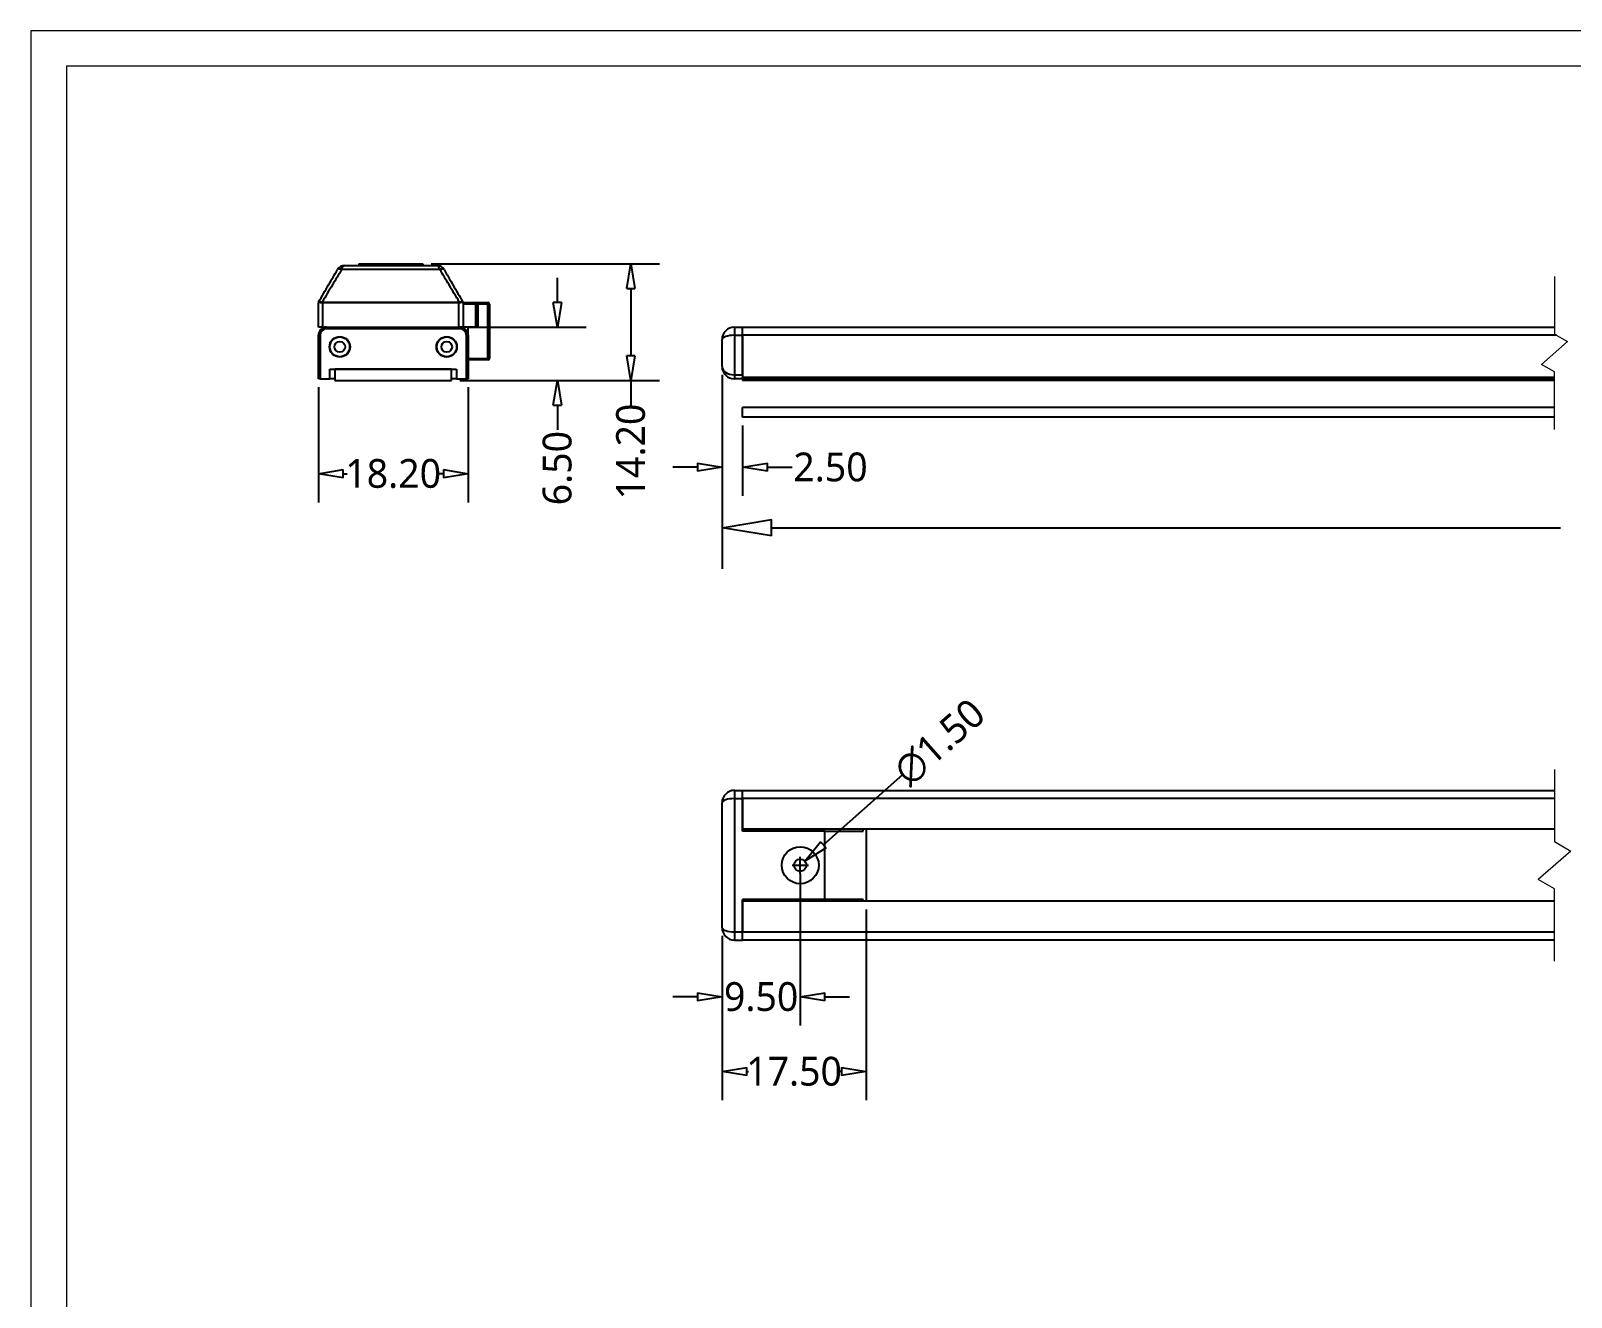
# Model space of a CAD drawing. Header units: millimetres. Extents: x 1044 to 1496, y -6 to 477.
# Drawn here: x 1044.4 to 1231.7, y 158.3 to 312.3 of the extents above; entities that cross this region are included whole.
import ezdxf

# ---------------------------------------------------------------- set-up
doc = ezdxf.new("R2010")
doc.units = ezdxf.units.MM
doc.layers.get('0').update_dxf_attribs({"color": 8, "lineweight": 30})
doc.layers.get('Defpoints').update_dxf_attribs({"color": 6, "lineweight": 9})
doc.layers.add('Dimension', color=136, linetype='Continuous', lineweight=9)
doc.layers.add('SolidLine', color=7, linetype='Continuous', lineweight=30)
doc.styles.get("Standard").update_dxf_attribs({"font": ''})
doc.styles.get('Standard').set_extended_font_data('Microsoft YaHei Light')
doc.dimstyles.new('DENGTEC', dxfattribs={"dimtxt": 3.5, "dimasz": 3, "dimexe": 3.5, "dimexo": 1, "dimgap": 0.5, "dimtad": 0, "dimzin": 0, "dimdsep": 46, "dimtxsty": 'Standard', "dimblk": 'CLOSEDBLANK', "dimcen": 1, "dimadec": 0, "dimazin": 3, "dimtfac": 1, "dimtofl": 0, "dimtmove": 0, "dimatfit": 3, "dimldrblk": 'CLOSEDBLANK', "dimfxl": 1, "dimtolj": 1, "dimtzin": 0, "dimarcsym": 0})
doc.dimstyles.new('DENGTECx1.5', dxfattribs={"dimtxt": 5, "dimasz": 6, "dimexe": 5, "dimexo": 1, "dimgap": 0.5, "dimtad": 0, "dimdec": 1, "dimzin": 0, "dimdsep": 46, "dimtxsty": 'Standard', "dimblk": 'CLOSEDBLANK', "dimcen": 1, "dimadec": 0, "dimazin": 3, "dimtfac": 1, "dimtdec": 1, "dimtofl": 0, "dimtmove": 0, "dimatfit": 3, "dimldrblk": 'CLOSEDBLANK', "dimfxl": 1, "dimtolj": 1, "dimtzin": 0, "dimarcsym": 0})

# ---------------------------------------------------------------- blocks, each defined once
blk = doc.blocks.new('_ClosedBlank')
at = {"color": 0, "linetype": 'ByBlock', "lineweight": -2}
for p, q in [((-1, 0.167), (0, 0)), ((-1, 0.167), (-1, -0.167)), ((0, 0), (-1, -0.167))]:
    blk.add_line(p, q, dxfattribs=at)
blk = doc.blocks.new('*D9')
at = {"layer": 'Defpoints', "color": 0, "lineweight": -3}
for p in [(1079.38, 269.93), (1097.58, 269.93), (1097.58, 258.4)]:
    blk.add_point(p, dxfattribs=at)
at = {"layer": 'Dimension', "color": 0, "lineweight": -2}
for p, q in [((1079.38, 268.93), (1079.38, 254.9)), ((1097.58, 268.93), (1097.58, 254.9)), ((1082.38, 258.4), (1082.9, 258.4)), ((1094.58, 258.4), (1094.07, 258.4))]:
    blk.add_line(p, q, dxfattribs=at)
at = {"layer": 'Dimension', "color": 0, "lineweight": -2, "xscale": 3, "yscale": 3, "zscale": 3, "rotation": 180}
blk.add_blockref('_ClosedBlank', (1079.38, 258.4), dxfattribs=at)
at = {"layer": 'Dimension', "color": 0, "lineweight": -2, "xscale": 3, "yscale": 3, "zscale": 3}
blk.add_blockref('_ClosedBlank', (1097.58, 258.4), dxfattribs=at)
at = {"layer": 'Dimension', "color": 0, "lineweight": -3, "insert": (1088.48, 258.4), "char_height": 3.5, "attachment_point": 5}
blk.add_mtext('\\A1;18.20', dxfattribs=at)
blk = doc.blocks.new('*D10')
at = {"layer": 'Defpoints', "color": 0, "lineweight": -3}
for p in [(1096.59, 276.23), (1108.44, 276.23), (1095.58, 269.73)]:
    blk.add_point(p, dxfattribs=at)
at = {"layer": 'Dimension', "color": 0, "lineweight": -2}
for p, q in [((1108.44, 279.23), (1108.44, 282.23)), ((1097.59, 276.23), (1111.94, 276.23)), ((1096.58, 269.73), (1111.94, 269.73)), ((1108.44, 266.73), (1108.44, 263.73))]:
    blk.add_line(p, q, dxfattribs=at)
at = {"layer": 'Dimension', "color": 0, "lineweight": -2, "xscale": 3, "yscale": 3, "zscale": 3}
for p, rotation in [((1108.44, 276.23), 270), ((1108.44, 269.73), 90)]:
    blk.add_blockref('_ClosedBlank', p, dxfattribs=dict(at, rotation=rotation))
at = {"layer": 'Dimension', "color": 0, "lineweight": -3, "insert": (1108.44, 259.08), "char_height": 3.5, "attachment_point": 5, "rotation": 90}
blk.add_mtext('\\A1;6.50', dxfattribs=at)
blk = doc.blocks.new('*D11')
at = {"layer": 'Defpoints', "color": 0, "lineweight": -3}
for p in [(1092.08, 283.93), (1117.37, 283.93), (1095.58, 269.73)]:
    blk.add_point(p, dxfattribs=at)
at = {"layer": 'Dimension', "color": 0, "lineweight": -2}
for p, q in [((1093.08, 283.93), (1120.87, 283.93)), ((1117.37, 280.93), (1117.37, 272.73)), ((1096.58, 269.73), (1120.87, 269.73)), ((1117.37, 269.73), (1117.37, 266.73))]:
    blk.add_line(p, q, dxfattribs=at)
at = {"layer": 'Dimension', "color": 0, "lineweight": -2, "xscale": 3, "yscale": 3, "zscale": 3}
for p, rotation in [((1117.37, 283.93), 90), ((1117.37, 269.73), 270)]:
    blk.add_blockref('_ClosedBlank', p, dxfattribs=dict(at, rotation=rotation))
at = {"layer": 'Dimension', "color": 0, "lineweight": -3, "insert": (1117.37, 261.1), "char_height": 3.5, "attachment_point": 5, "rotation": 90}
blk.add_mtext('\\A1;14.20', dxfattribs=at)
blk = doc.blocks.new('*D12')
at = {"layer": 'Defpoints', "color": 0, "lineweight": -3}
for p in [(1128.47, 271.43), (1387.12, 265.26), (1387.12, 251.83)]:
    blk.add_point(p, dxfattribs=at)
at = {"layer": 'Dimension', "color": 0, "lineweight": -2}
for p, q in [((1128.47, 270.43), (1128.47, 246.83)), ((1387.12, 264.26), (1387.12, 246.83)), ((1134.47, 251.83), (1230.41, 251.83)), ((1381.12, 251.83), (1236.36, 251.83))]:
    blk.add_line(p, q, dxfattribs=at)
at = {"layer": 'Dimension', "color": 0, "lineweight": -2, "xscale": 6, "yscale": 6, "zscale": 6, "rotation": 180}
blk.add_blockref('_ClosedBlank', (1128.47, 251.83), dxfattribs=at)
at = {"layer": 'Dimension', "color": 0, "lineweight": -2, "xscale": 6, "yscale": 6, "zscale": 6}
blk.add_blockref('_ClosedBlank', (1387.12, 251.83), dxfattribs=at)
at = {"layer": 'Dimension', "color": 0, "lineweight": -3, "insert": (1233.39, 251.83), "char_height": 5, "attachment_point": 5}
blk.add_mtext('\\A1; L', dxfattribs=at)
blk = doc.blocks.new('*D13')
at = {"layer": 'Defpoints', "color": 0, "lineweight": -3}
for p in [(1137.97, 210.79), (1128.47, 203.19), (1137.97, 194.78)]:
    blk.add_point(p, dxfattribs=at)
at = {"layer": 'Dimension', "color": 0, "lineweight": -2}
for p, q in [((1137.97, 209.79), (1137.97, 191.28)), ((1128.47, 202.19), (1128.47, 191.28)), ((1125.47, 194.78), (1122.47, 194.78)), ((1140.97, 194.78), (1143.97, 194.78))]:
    blk.add_line(p, q, dxfattribs=at)
at = {"layer": 'Dimension', "color": 0, "lineweight": -2, "xscale": 3, "yscale": 3, "zscale": 3}
blk.add_blockref('_ClosedBlank', (1128.47, 194.78), dxfattribs=at)
at = {"layer": 'Dimension', "color": 0, "lineweight": -2, "xscale": 3, "yscale": 3, "zscale": 3, "rotation": 180}
blk.add_blockref('_ClosedBlank', (1137.97, 194.78), dxfattribs=at)
at = {"layer": 'Dimension', "color": 0, "lineweight": -3, "insert": (1133.22, 194.78), "char_height": 3.5, "attachment_point": 5}
blk.add_mtext('\\A1;9.50', dxfattribs=at)
blk = doc.blocks.new('*D16')
at = {"layer": 'Defpoints', "color": 0, "lineweight": -3}
for p in [(1137.4, 210.29), (1138.53, 211.28)]:
    blk.add_point(p, dxfattribs=at)
at = {"layer": 'Dimension', "color": 0, "lineweight": -2}
for p, q in [((1150.42, 221.78), (1140.78, 213.27)), ((1137.97, 209.79), (1137.97, 211.79)), ((1136.97, 210.79), (1138.97, 210.79))]:
    blk.add_line(p, q, dxfattribs=at)
at = {"layer": 'Dimension', "color": 0, "lineweight": -2, "xscale": 3, "yscale": 3, "zscale": 3, "rotation": 221.4440656494756}
blk.add_blockref('_ClosedBlank', (1138.53, 211.28), dxfattribs=at)
at = {"layer": 'Dimension', "color": 0, "lineweight": -3, "insert": (1154.91, 225.75), "char_height": 3.5, "attachment_point": 5, "rotation": 41.4441}
blk.add_mtext('\\A1;∅1.50', dxfattribs=at)
blk = doc.blocks.new('*D17')
at = {"layer": 'Defpoints', "color": 0, "lineweight": -3}
for p in [(1145.97, 206.41), (1128.47, 203.19), (1145.97, 185.7)]:
    blk.add_point(p, dxfattribs=at)
at = {"layer": 'Dimension', "color": 0, "lineweight": -2}
for p, q in [((1145.97, 205.41), (1145.97, 182.2)), ((1128.47, 202.19), (1128.47, 182.2)), ((1131.47, 185.7), (1131.67, 185.7)), ((1142.97, 185.7), (1142.77, 185.7))]:
    blk.add_line(p, q, dxfattribs=at)
at = {"layer": 'Dimension', "color": 0, "lineweight": -2, "xscale": 3, "yscale": 3, "zscale": 3, "rotation": 180}
blk.add_blockref('_ClosedBlank', (1128.47, 185.7), dxfattribs=at)
at = {"layer": 'Dimension', "color": 0, "lineweight": -2, "xscale": 3, "yscale": 3, "zscale": 3}
blk.add_blockref('_ClosedBlank', (1145.97, 185.7), dxfattribs=at)
at = {"layer": 'Dimension', "color": 0, "lineweight": -3, "insert": (1137.22, 185.7), "char_height": 3.5, "attachment_point": 5}
blk.add_mtext('\\A1;17.50', dxfattribs=at)
blk = doc.blocks.new('*D26')
at = {"layer": 'Defpoints', "color": 0, "lineweight": -3}
for p in [(1128.47, 271.43), (1130.97, 265.26), (1128.47, 259.19)]:
    blk.add_point(p, dxfattribs=at)
at = {"layer": 'Dimension', "color": 0, "lineweight": -2}
for p, q in [((1128.47, 270.43), (1128.47, 255.69)), ((1130.97, 264.26), (1130.97, 255.69)), ((1125.47, 259.19), (1122.47, 259.19)), ((1133.97, 259.19), (1136.97, 259.19))]:
    blk.add_line(p, q, dxfattribs=at)
at = {"layer": 'Dimension', "color": 0, "lineweight": -2, "xscale": 3, "yscale": 3, "zscale": 3}
blk.add_blockref('_ClosedBlank', (1128.47, 259.19), dxfattribs=at)
at = {"layer": 'Dimension', "color": 0, "lineweight": -2, "xscale": 3, "yscale": 3, "zscale": 3, "rotation": 180}
blk.add_blockref('_ClosedBlank', (1130.97, 259.19), dxfattribs=at)
at = {"layer": 'Dimension', "color": 0, "lineweight": -3, "insert": (1141.65, 259.19), "char_height": 3.5, "attachment_point": 5}
blk.add_mtext('\\A1;2.50', dxfattribs=at)

msp = doc.modelspace()

# ---------------------------------------------------------------- linework, layer by layer
at = {"layer": 'Defpoints'}
for points in [[(1495.862, -6.336), (1495.862, 312.264), (1044.422, 312.264), (1044.422, -6.336)], [(1491.542, -2.016), (1491.542, 307.944), (1048.742, 307.944), (1048.742, -2.016)]]:
    msp.add_lwpolyline(points, close=True, dxfattribs=at)
at = {"layer": 'Dimension'}
for p, q in [((1229.671, 282.399), (1229.671, 275.373)), ((1229.671, 275.373), (1231.252, 274.46)), ((1231.252, 274.46), (1228.09, 271.699)), ((1229.671, 270.786), (1228.09, 271.699)), ((1229.671, 263.76), (1229.671, 270.786)), ((1229.671, 222.435), (1229.671, 213.653)), ((1229.671, 213.653), (1231.648, 212.511)), ((1231.648, 212.511), (1227.695, 209.059)), ((1229.671, 207.918), (1227.695, 209.059)), ((1229.671, 199.135), (1229.671, 207.918))]:
    msp.add_line(p, q, dxfattribs=at)
at = {"layer": 'SolidLine', "color": 7, "linetype": 'Continuous', "lineweight": 25}
for p, q in [((1094.155, 283.23), (1082.215, 283.23)), ((1082.573, 283.73), (1093.796, 283.73)), ((1084.285, 283.93), (1084.285, 283.73)), ((1084.285, 283.93), (1092.085, 283.93)), ((1092.085, 283.93), (1092.085, 283.73)), ((1079.389, 276.23), (1079.389, 279.176)), ((1079.416, 279.272), (1079.392, 279.206)), ((1079.893, 279.176), (1079.825, 279.18)), ((1079.852, 279.28), (1079.907, 279.276)), ((1096.476, 279.176), (1079.893, 279.176)), ((1079.893, 279.176), (1079.893, 276.23)), ((1079.907, 279.276), (1096.463, 279.276)), ((1096.463, 279.276), (1096.518, 279.28)), ((1096.544, 279.18), (1096.476, 279.176)), ((1096.476, 276.23), (1096.476, 279.176)), ((1096.903, 279.23), (1098.385, 279.23)), ((1096.981, 279.176), (1096.981, 276.23)), ((1098.385, 279.23), (1098.785, 279.23)), ((1098.785, 279.23), (1098.785, 279.03)), ((1098.785, 279.23), (1099.985, 279.23)), ((1099.985, 279.03), (1099.985, 279.23)), ((1097.044, 279.03), (1096.971, 279.044)), ((1098.526, 279.03), (1097.044, 279.03)), ((1098.526, 276.23), (1098.526, 279.03)), ((1098.585, 279.03), (1098.526, 279.03)), ((1098.585, 279.03), (1098.585, 276.23)), ((1098.785, 279.03), (1098.585, 279.03)), ((1098.785, 279.03), (1098.785, 276.23)), ((1099.985, 279.03), (1098.785, 279.03)), ((1099.985, 279.03), (1100.185, 279.03)), ((1099.985, 272.43), (1099.985, 279.03)), ((1100.185, 279.03), (1100.185, 272.43)), ((1079.893, 276.23), (1079.389, 276.23)), ((1079.893, 276.23), (1080.385, 276.23)), ((1080.385, 276.23), (1096.585, 276.23)), ((1080.385, 276.23), (1080.385, 276.03)), ((1096.585, 276.03), (1080.385, 276.03)), ((1096.981, 276.23), (1096.585, 276.23)), ((1096.585, 276.23), (1096.585, 276.03)), ((1098.526, 276.23), (1096.981, 276.23)), ((1097.585, 275.23), (1097.585, 276.23)), ((1098.585, 276.23), (1098.526, 276.23)), ((1098.785, 276.23), (1098.585, 276.23)), ((1129.967, 276.23), (1129.967, 275.23)), ((1129.967, 276.23), (1130.967, 276.23)), ((1130.967, 275.23), (1130.967, 276.23)), ((1130.967, 276.23), (1229.671, 276.23)), ((1079.385, 269.93), (1079.385, 275.23)), ((1079.385, 275.23), (1079.585, 275.23)), ((1079.585, 275.23), (1079.585, 269.93)), ((1097.385, 269.93), (1097.385, 275.23)), ((1097.585, 275.23), (1097.385, 275.23)), ((1097.585, 275.23), (1097.585, 269.93)), ((1128.467, 271.43), (1128.467, 274.73)), ((1129.967, 275.23), (1130.967, 275.23)), ((1129.967, 275.23), (1129.967, 270.43)), ((1130.967, 275.23), (1130.967, 270.13)), ((1130.967, 270.43), (1130.967, 275.23)), ((1229.92, 275.23), (1130.967, 275.23)), ((1097.585, 272.43), (1099.985, 272.43)), ((1099.985, 272.23), (1097.585, 272.23)), ((1099.985, 272.43), (1099.985, 272.23)), ((1099.985, 272.43), (1100.185, 272.43)), ((1079.585, 269.93), (1079.385, 269.93)), ((1079.585, 269.93), (1080.785, 269.93)), ((1080.785, 271.13), (1096.185, 271.13)), ((1080.785, 269.93), (1080.785, 271.13)), ((1081.385, 269.93), (1080.785, 269.93)), ((1081.385, 271.13), (1081.385, 269.73)), ((1095.585, 271.13), (1081.385, 271.13)), ((1081.385, 269.73), (1095.585, 269.73)), ((1095.585, 269.73), (1095.585, 271.13)), ((1096.185, 269.93), (1095.585, 269.93)), ((1096.185, 271.13), (1096.185, 269.93)), ((1096.185, 269.93), (1097.385, 269.93)), ((1097.585, 269.93), (1097.385, 269.93)), ((1129.967, 270.43), (1130.967, 270.43)), ((1129.967, 270.43), (1129.967, 269.93)), ((1130.967, 269.93), (1129.967, 269.93)), ((1130.967, 269.93), (1130.967, 270.13)), ((1130.967, 270.13), (1229.671, 270.13)), ((1130.967, 269.93), (1130.967, 269.73)), ((1229.671, 269.93), (1130.967, 269.93)), ((1229.671, 269.73), (1130.967, 269.73)), ((1229.671, 266.465), (1130.967, 266.465)), ((1130.967, 265.265), (1130.967, 266.465)), ((1229.671, 265.265), (1130.967, 265.265)), ((1129.967, 219.885), (1129.967, 218.885)), ((1129.967, 219.885), (1130.967, 219.885)), ((1130.967, 219.885), (1229.671, 219.885)), ((1130.967, 218.885), (1130.967, 219.885)), ((1128.467, 203.185), (1128.467, 218.385)), ((1129.967, 218.885), (1129.967, 202.685)), ((1129.967, 218.885), (1130.967, 218.885)), ((1130.967, 218.885), (1130.967, 215.16)), ((1130.967, 214.935), (1130.967, 218.885)), ((1229.671, 215.16), (1130.967, 215.16)), ((1140.967, 214.935), (1130.967, 214.935)), ((1140.967, 206.635), (1140.967, 214.935)), ((1140.967, 214.935), (1145.638, 214.935)), ((1145.638, 214.935), (1145.638, 215.16)), ((1145.967, 215.16), (1145.967, 206.41)), ((1140.967, 206.635), (1130.967, 206.635)), ((1130.967, 202.685), (1130.967, 206.635)), ((1130.967, 206.41), (1130.967, 202.685)), ((1229.671, 206.41), (1130.967, 206.41)), ((1145.638, 206.635), (1140.967, 206.635)), ((1145.638, 206.41), (1145.638, 206.635)), ((1129.967, 202.685), (1129.967, 201.685)), ((1129.967, 202.685), (1130.967, 202.685)), ((1130.967, 201.685), (1130.967, 202.685)), ((1129.967, 201.685), (1130.967, 201.685)), ((1229.671, 201.685), (1130.967, 201.685))]:
    msp.add_line(p, q, dxfattribs=at)
at = {"layer": 'SolidLine', "color": 8, "linetype": 'Continuous', "lineweight": 25}
for p, q in [((1229.671, 218.885), (1130.967, 218.885)), ((1130.967, 202.685), (1229.671, 202.685))]:
    msp.add_line(p, q, dxfattribs=at)
at = {"layer": 'SolidLine', "color": 7, "linetype": 'Continuous', "lineweight": 25, "flags": 128}
for points in [[(1082.215, 283.23), (1082.12, 283.258), (1082.031, 283.279), (1081.95, 283.292), (1081.879, 283.296), (1081.819, 283.292), (1081.769, 283.279), (1081.732, 283.258), (1081.707, 283.23)], [(1082.215, 283.23), (1082.245, 283.338), (1082.281, 283.437), (1082.322, 283.523), (1082.366, 283.596), (1082.415, 283.653), (1082.466, 283.695), (1082.519, 283.721), (1082.573, 283.73)], [(1094.155, 283.23), (1094.125, 283.338), (1094.089, 283.437), (1094.048, 283.523), (1094.003, 283.596), (1093.955, 283.653), (1093.903, 283.695), (1093.85, 283.721), (1093.796, 283.73)], [(1094.662, 283.23), (1094.638, 283.258), (1094.6, 283.279), (1094.551, 283.292), (1094.49, 283.296), (1094.419, 283.292), (1094.339, 283.279), (1094.25, 283.258), (1094.155, 283.23)]]:
    msp.add_lwpolyline(points, dxfattribs=at)
at = {"layer": 'SolidLine', "color": 7, "linetype": 'Continuous', "lineweight": 25}
for centre, radius in [((1081.985, 273.83), 1.25), ((1081.985, 273.83), 1.2), ((1081.985, 273.83), 0.65), ((1094.985, 273.83), 1.25), ((1094.985, 273.83), 1.2), ((1094.985, 273.83), 0.65), ((1137.967, 210.785), 2.25), ((1137.967, 210.785), 0.75)]:
    msp.add_circle(centre, radius, dxfattribs=at)
for centre, radius, start, end in [((1082.573, 282.73), 1, 90.00029, 150.00088), ((1093.796, 282.73), 1, 29.99908, 89.99973), ((1079.587, 279.182), 0.196, 149.96374, 180.55244), ((1080.166, 279.144), 0.342, 156.57975, 173.96239), ((1080.261, 279.178), 0.368, 164.559, 180.31939), ((1096.108, 279.178), 0.368, 359.68061, 15.441), ((1096.204, 279.144), 0.342, 6.03588, 23.42099), ((1096.868, 279.055), 0.179, 351.95074, 78.57787), ((1096.782, 279.182), 0.196, 359.44756, 30.03626), ((1098.349, 279.055), 0.179, 351.9506, 78.57801), ((1098.385, 279.03), 0.2, 0, 90), ((1099.985, 279.03), 0.2, 0, 90), ((1080.385, 275.23), 1, 90, 180), ((1080.385, 275.23), 0.8, 90, 180), ((1096.585, 275.23), 1, 0, 90), ((1096.585, 275.23), 0.8, 0, 90), ((1129.967, 274.73), 1.5, 90, 180), ((1099.985, 272.43), 0.2, 270, 0), ((1129.967, 271.43), 1.5, 180, 270), ((1129.967, 218.385), 1.5, 90, 180), ((1129.967, 203.185), 1.5, 180, 270)]:
    msp.add_arc(centre, radius, start, end, dxfattribs=at)
for centre, major_axis, ratio, start_param, end_param in [((1080.389, 280.562), (1, 1.386), 0.0032726, 3.0673214, 3.1439544), ((1080.216, 280.662), (0.8, 1.386), 0.0029863, 3.0666837, 3.1433167), ((1096.154, 280.662), (-0.8, 1.386), 0.0029863, 3.1398686, 3.2165016), ((1095.981, 280.562), (-1, 1.386), 0.0032726, 3.1392309, 3.2158639), ((1129.967, 274.73), (1.5, 0), 0.3333333, 1.5707963, 3.1415927), ((1129.967, 271.43), (1.5, 0), 0.6666667, 3.1415927, 4.712389), ((1129.967, 218.385), (1.5, 0), 0.3333333, 1.5707963, 3.1415927), ((1129.967, 203.185), (1.5, 0), 0.3333333, 3.1415927, 4.712389)]:
    msp.add_ellipse(centre, major_axis=major_axis, ratio=ratio, start_param=start_param, end_param=end_param, dxfattribs=at)
for points, knots in [([(1079.418, 279.28), (1079.82, 279.974), (1080.586, 281.295), (1081.346, 282.607), (1081.707, 283.23)], [0, 0, 0, 0, 0.5255391, 1, 1, 1, 1]), ([(1082.215, 283.23), (1081.841, 282.607), (1081.054, 281.296), (1080.266, 279.974), (1079.852, 279.28)], [0, 0, 0, 0, 0.47471217, 1, 1, 1, 1]), ([(1096.518, 279.28), (1096.104, 279.974), (1095.316, 281.296), (1094.528, 282.607), (1094.155, 283.23)], [0, 0, 0, 0, 0.52528783, 1, 1, 1, 1]), ([(1094.662, 283.23), (1095.023, 282.607), (1095.784, 281.295), (1096.55, 279.974), (1096.952, 279.28)], [0, 0, 0, 0, 0.4744609, 1, 1, 1, 1]), ([(1079.414, 279.273), (1079.413, 279.272), (1079.411, 279.269), (1079.409, 279.263), (1079.404, 279.252), (1079.395, 279.229), (1079.388, 279.204), (1079.39, 279.184), (1079.391, 279.179)], [0, 0, 0, 0, 0.1271141, 0.2809269, 0.3779852, 0.5323327, 0.8765041, 1, 1, 1, 1]), ([(1079.825, 279.18), (1079.76, 279.188), (1079.609, 279.205), (1079.445, 279.207), (1079.409, 279.189), (1079.391, 279.18)], [0, 0, 0, 0, 0.2812314, 0.6409319, 1, 1, 1, 1]), ([(1079.418, 279.28), (1079.436, 279.293), (1079.474, 279.32), (1079.639, 279.316), (1079.787, 279.291), (1079.852, 279.28)], [0, 0, 0, 0, 0.3590703, 0.7187744, 1, 1, 1, 1]), ([(1096.518, 279.28), (1096.6, 279.293), (1096.764, 279.32), (1096.909, 279.316), (1096.939, 279.291), (1096.952, 279.28)], [0, 0, 0, 0, 0.3590646, 0.7187777, 1, 1, 1, 1]), ([(1096.978, 279.18), (1096.966, 279.187), (1096.938, 279.205), (1096.794, 279.208), (1096.627, 279.189), (1096.544, 279.18)], [0, 0, 0, 0, 0.2812255, 0.64092975, 1, 1, 1, 1])]:
    msp.add_open_spline(points, degree=3, knots=knots, dxfattribs=at)

# ---------------------------------------------------------------- dimensions: what is measured, and where the dimension line sits
at = {"layer": 'Dimension', "lineweight": -3}
for base, p2, picture, middle in [((1117.371, 283.93), (1092.085, 283.93), '*D11', (1117.371, 261.1)), ((1108.438, 276.23), (1096.585, 276.23), '*D10', (1108.438, 259.079))]:
    dim = msp.add_linear_dim(base=base, p1=(1095.585, 269.73), p2=p2, angle=90, dimstyle='DENGTEC', dxfattribs=at)
    dim.commit()
    dim.dimension.update_dxf_attribs({"geometry": picture, "text_midpoint": middle, "dimtype": 160})
for base, p1, p2, picture, middle in [((1097.585, 258.402), (1079.385, 269.93), (1097.585, 269.93), '*D9', (1088.485, 258.402)), ((1128.467, 259.191), (1130.967, 265.265), (1128.467, 271.43), '*D26', (1141.65, 259.191)), ((1137.967, 194.782), (1128.467, 203.185), (1137.967, 210.785), '*D13', (1133.217, 194.782)), ((1145.967, 185.701), (1128.467, 203.185), (1145.967, 206.41), '*D17', (1137.217, 185.701))]:
    dim = msp.add_linear_dim(base=base, p1=p1, p2=p2, dimstyle='DENGTEC', dxfattribs=at)
    dim.commit()
    dim.dimension.update_dxf_attribs({"geometry": picture, "text_midpoint": middle, "dimtype": 160})
dim = msp.add_linear_dim(base=(1387.121, 251.825), p1=(1128.467, 271.43), p2=(1387.121, 265.265), text=' L', dimstyle='DENGTECx1.5', dxfattribs=at)
dim.commit()
dim.dimension.update_dxf_attribs({"geometry": '*D12', "text_midpoint": (1233.388, 251.825), "dimtype": 160})
dim = msp.add_diameter_dim_2p(p1=(1137.405, 210.289), p2=(1138.529, 211.282), dimstyle='DENGTEC', dxfattribs=at)
dim.commit()
dim.dimension.update_dxf_attribs({"geometry": '*D16', "text_midpoint": (1154.913, 225.748), "dimtype": 163})

doc.saveas('drawing.dxf')
